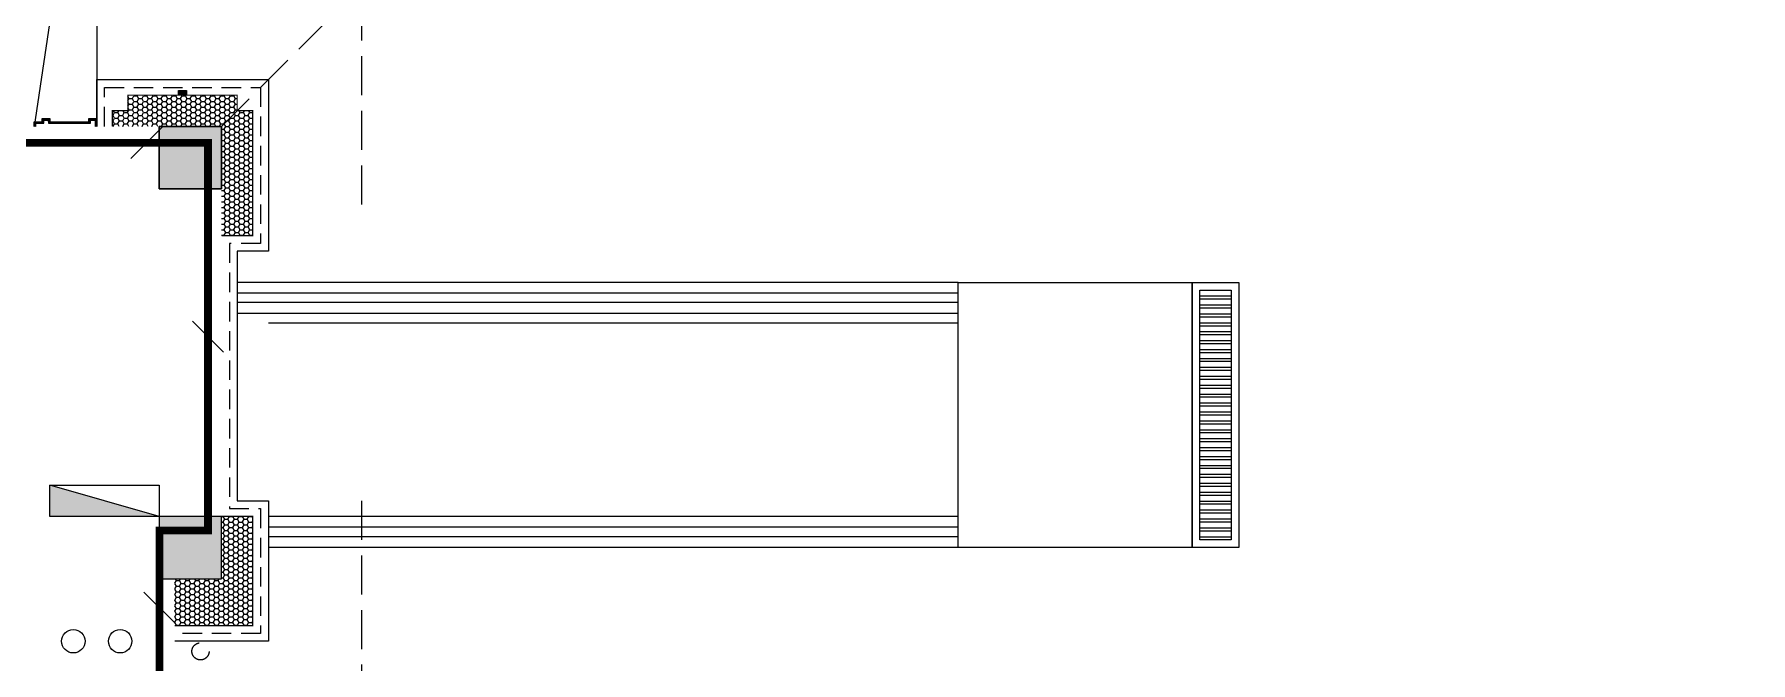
# Model space of a CAD drawing. Extents: x 3774419 to 4775970, y -926964 to 2266.
# Drawn here: x 4551872 to 4562872, y -763600 to -759572 of the extents above; entities that cross this region are included whole.
import ezdxf

# ---------------------------------------------------------------- set-up
doc = ezdxf.new("R2010")
doc.units = 0
doc.header["$LTSCALE"] = 1000
doc.header["$MEASUREMENT"] = 0
for name, pattern in [('CENTER2', [1.125, 0.75, -0.125, 0.125, -0.125]), ('DASH', [0.35, 0.25, -0.1]), ('HIDDEN', [0.375, 0.25, -0.125])]:
    doc.linetypes.add(name, pattern=pattern)
doc.layers.get('0').update_dxf_attribs({"linetype": 'CONTINUOUS'})
for name, color, linetype in [('!!电气', 1, 'CONTINUOUS'), ('A-EQPM-MECH', 191, 'CONTINUOUS'), ('EQUIP_消火栓', 7, 'CONTINUOUS'), ('SHTLN', 4, 'CONTINUOUS'), ('VPIPE-消防', 1, 'TG_X'), ('VPIPE-给水', 3, 'TG_J'), ('VPIPE-雨水', 4, 'DASH'), ('WIRE-接地', 2, 'CONTINUOUS'), ('卫生间', 6, 'CONTINUOUS'), ('看线', 185, 'CONTINUOUS'), ('立面', 73, 'CONTINUOUS'), ('立面-看线', 251, 'CONTINUOUS'), ('铝合金', 144, 'CONTINUOUS')]:
    doc.layers.add(name, color=color, linetype=linetype)
for name, color, linetype, lineweight in [('PUB_HATCH', 8, 'CONTINUOUS', 9), ('STAIR', 252, 'CONTINUOUS', 20), ('平面-栏杆', 56, 'CONTINUOUS', 15), ('平面-看线', 252, 'CONTINUOUS', 15)]:
    doc.layers.add(name, color=color, linetype=linetype, lineweight=lineweight)
doc.styles.add('TG_LINETYPE', font='SIMPLEX', dxfattribs={"width": 0.8, "height": 3, "bigfont": 'HZTXT'})
doc.linetypes.add('TG_J', pattern='A,2,-0.22,["J",TG_LINETYPE,S=0.1,R=0,X=-0.18,Y=-0.15],0', length=2.22)
doc.linetypes.add('TG_X', pattern='A,4,-0.3,["X",TG_LINETYPE,S=0.1,R=0,X=-0.23,Y=-0.15],0', length=4.3)

# ---------------------------------------------------------------- blocks, each defined once
blk = doc.blocks.new('$TwtSys$00000434')
at = {"color": 252}
for p, q in [((-0.5, 0.5), (-0.5, -0.5)), ((-0.5, -0.5), (0.5, 0.5)), ((0.5, 0.5), (-0.5, 0.5)), ((0.5, -0.5), (0.5, 0.5)), ((-0.5, -0.5), (0.5, -0.5))]:
    blk.add_line(p, q, dxfattribs=at)
blk.add_solid([(0.5, -0.5), (0.5, 0.5), (-0.5, -0.5)], dxfattribs=at)
blk = doc.blocks.new('A$C028C60F5')
at = {"color": 252}
blk.add_lwpolyline([(400, 0), (0, 0), (0, -400), (400, -400)], close=True, dxfattribs=at)
at = {"layer": 'PUB_HATCH', "color": 252}
blk.add_solid([(0, -400), (400, -400), (0, 0), (400, 0)], dxfattribs=at)
blk = doc.blocks.new('A$C148B7D8E')
at = {"layer": '卫生间', "color": 252, "linetype": 'DASH'}
blk.add_line((15200, 14500), (16100, 15400), dxfattribs=at)
for points in [[(16100, 14000), (16100, 15400), (7700, 15400), (7700, 10800), (7300, 10800), (7300, 10000), (900, 10000), (900, 9000), (-900, 9000), (-900, -900), (1750, -900), (1750, -2100), (23450, -2100), (23450, -900), (25100, -900)], [(25100, 9000), (24300, 9000), (24300, 10000), (17900, 10000), (17900, 10800), (16100, 10800), (16100, 12200)]]:
    blk.add_lwpolyline(points, dxfattribs=at)
blk = doc.blocks.new('A$C3EFA6995')
for p in [(9700, 100), (9700, -2400), (15900, -2400)]:
    blk.add_blockref('A$C028C60F5', p)
at = {"xscale": -1}
blk.add_blockref('A$C028C60F5', (16300, 100), dxfattribs=at)
blk = doc.blocks.new('A$C66B635E3')
h = blk.add_hatch()
h.set_pattern_fill('ANSI32', color=252, scale=12, angle=135)
h.set_pattern_definition([(180, (21319.747, 14600.246), (-4e-15, -57.15), []), (180, (21300.697, 14619.296), (-4e-15, -57.15), [])])
h.paths.add_polyline_path([(21370, 12950), (21570, 12950), (21570, 14550), (21370, 14550)])
at = {"layer": '立面'}
h = blk.add_hatch(dxfattribs=at)
h.set_pattern_fill('ANSI31', color=252, scale=2)
h.set_pattern_definition([(45, (-879550.0308, -779765.5013), (-2.24506403, 2.24506403), [])])
h.paths.add_polyline_path([(14875, 15800), (14825, 15800), (14825, 15830), (14875, 15830)])
h = blk.add_hatch(dxfattribs=at)
h.set_pattern_fill('ANSI31', color=252, scale=2)
h.set_pattern_definition([(45, (-691542.282, -939480.3315), (-2.24506403, 2.24506403), [])])
h.paths.add_polyline_path([(14300, 15600), (13900, 15600), (13900, 15630), (13950, 15630), (13950, 15650), (14000, 15650), (14000, 15630), (14250, 15630), (14250, 15650), (14300, 15650)])
h.paths.add_polyline_path([(14290, 15600), (13910, 15600), (13910, 15620), (13960, 15620), (13960, 15640), (13990, 15640), (13990, 15620), (14260, 15620), (14260, 15640), (14290, 15640)])
at = {"layer": '立面-看线'}
h = blk.add_hatch(dxfattribs=at)
h.set_pattern_fill('HONEY', color=252, scale=13)
h.set_pattern_definition([(0, (-420517.216, -516416.725), (30.95625, 17.872595), [20.6375, -41.275]), (120, (-420517.216, -516416.725), (-30.9562463, 17.8726014), [20.6375, -41.275]), (60, (-420517.216, -516416.725), (3.7e-06, 35.7451964), [-41.275, 20.6375])])
h.paths.add_polyline_path([(14500, 15700), (14500, 15800), (15200, 15800), (15200, 15700), (15300, 15700), (15300, 14900), (15100, 14900), (15100, 15600), (14401, 15600), (14401, 15700)])
h = blk.add_hatch(dxfattribs=at)
h.set_pattern_fill('HONEY', color=252, scale=13)
h.set_pattern_definition([(0, (-420616.579, -519916.725), (30.95625, 17.872595), [20.6375, -41.275]), (120, (-420616.579, -519916.725), (-30.9562463, 17.8726014), [20.6375, -41.275]), (60, (-420616.579, -519916.725), (3.7e-06, 35.7451964), [-41.275, 20.6375])])
h.paths.add_polyline_path([(14800, 12700), (15100, 12700), (15100, 13100), (15299, 13100), (15299, 12400), (14800, 12400)])
at = {"color": 252, "const_width": 8}
for points in [[(15100, 14900), (15300, 14900), (15300, 15700), (15200, 15700), (15200, 15800), (14910, 15800), (14910, 15800), (14790, 15800), (14790, 15800), (14500, 15800), (14500, 15700), (14400, 15700), (14400, 15600)], [(15100, 13100), (15300, 13100), (15300, 12400), (14800, 12400)]]:
    blk.add_lwpolyline(points, dxfattribs=at)
at = {"color": 252}
for points in [[(21320, 14600), (21620, 14600), (21620, 12900), (21320, 12900)], [(21370, 14550), (21570, 14550), (21570, 12950), (21370, 12950)]]:
    blk.add_lwpolyline(points, close=True, dxfattribs=at)
at = {"layer": 'A-EQPM-MECH', "color": 252}
for points in [[(9300, 15600), (9300, 18300), (14300, 18300), (14300, 15600)], [(14300, 18300), (13900, 15600)]]:
    blk.add_lwpolyline(points, dxfattribs=at)
at = {"layer": 'STAIR', "color": 252}
blk.add_line((15400, 14340), (19820, 14340), dxfattribs=at)
blk.add_lwpolyline([(19820, 14600), (21320, 14600), (21320, 12900), (19820, 12900)], close=True, dxfattribs=at)
at = {"layer": 'VPIPE-消防', "color": 252, "linetype": 'Continuous'}
blk.add_circle((14150, 12300), 75, dxfattribs=at)
at = {"layer": 'VPIPE-给水', "color": 252, "linetype": 'Continuous'}
blk.add_circle((14450, 12300), 75, dxfattribs=at)
at = {"layer": 'VPIPE-雨水', "color": 252}
blk.add_circle((14965, 12235), 55, dxfattribs=at)
at = {"layer": '平面-栏杆', "color": 252}
for p, q in [((19820, 14530), (15200, 14530)), ((19820, 14470), (15200, 14470)), ((19820, 13030), (15400, 13030)), ((19820, 12970), (15400, 12970))]:
    blk.add_line(p, q, dxfattribs=at)
at = {"layer": '平面-看线', "color": 252}
for p, q in [((19820, 14600), (15200, 14600)), ((19820, 14400), (19820, 14600)), ((19820, 14400), (15200, 14400)), ((19820, 13100), (15400, 13100)), ((19820, 12900), (19820, 13100)), ((19820, 12900), (15400, 12900))]:
    blk.add_line(p, q, dxfattribs=at)
at = {"layer": '看线', "color": 252}
blk.add_lwpolyline([(14300, 15600), (14300, 15900), (15400, 15900), (15400, 14800), (15200, 14800), (15200, 13200), (15400, 13200), (15400, 12300), (14800, 12300)], dxfattribs=at)
at = {"layer": '看线', "color": 252, "linetype": 'HIDDEN', "ltscale": 0.5}
blk.add_lwpolyline([(14350, 15600), (14350, 15850), (15350, 15850), (15350, 14850), (15150, 14850), (15150, 13150), (15350, 13150), (15350, 12350), (14800, 12350)], dxfattribs=at)
at = {"layer": '立面', "color": 252}
blk.add_lwpolyline([(14875, 15800), (14825, 15800), (14825, 15830), (14875, 15830)], close=True, dxfattribs=at)
at = {"layer": '铝合金', "color": 252}
blk.add_lwpolyline([(14875, 15800), (14825, 15800), (14825, 15830), (14875, 15830)], close=True, dxfattribs=at)
for points in [[(13900, 15600), (13900, 15630), (13950, 15630), (13950, 15650), (14000, 15650), (14000, 15630), (14250, 15630), (14250, 15650), (14300, 15650), (14300, 15600)], [(13910, 15600), (13910, 15620), (13960, 15620), (13960, 15640), (13990, 15640), (13990, 15620), (14260, 15620), (14260, 15640), (14290, 15640), (14290, 15600)]]:
    blk.add_lwpolyline(points, dxfattribs=at)
at = {"color": 252}
for name, p in [('A$C148B7D8E', (-100, 1100)), ('A$C3EFA6995', (-1200, 15500)), ('A$C028C60F5', (14700, 15600))]:
    blk.add_blockref(name, p, dxfattribs=at)
at = {"layer": 'EQUIP_消火栓', "color": 252, "xscale": -700, "yscale": 200, "zscale": 700}
blk.add_blockref('$TwtSys$00000434', (14350, 13200), dxfattribs=at)
blk = doc.blocks.new('$TelecSys$00000008')
blk.add_line((0.4, 0.4), (-0.4, -0.4))

msp = doc.modelspace()

# ---------------------------------------------------------------- linework, layer by layer
at = {"layer": 'WIRE-接地', "color": 2, "linetype": 'CENTER2', "const_width": 50}
msp.add_lwpolyline([(4537972.2, -766667.6), (4539779.2, -766667.6), (4546179.1, -766667.6), (4546179.1, -764869), (4548278.1, -764869), (4548278.1, -762768.7), (4546570.9, -762768.7), (4546570.9, -760267.5), (4552985.3, -760267.5), (4552985.3, -762753), (4552674.4, -762753), (4552674.4, -764866.5), (4554778.9, -764866.5), (4554778.9, -765665), (4554778.9, -766660.7), (4571169.9, -766660.7), (4571169.9, -764865.5), (4573270.6, -764865.5), (4573270.6, -762864.5), (4572973.7, -762862.1), (4572973.7, -760266.7), (4579374.5, -760266.7)], dxfattribs=at)

# ---------------------------------------------------------------- block references
at = {"layer": '!!电气'}
msp.add_blockref('A$C66B635E3', (4537972, -775762.1), dxfattribs=at)
at = {"layer": 'SHTLN', "color": 2, "xscale": 250, "yscale": 250, "zscale": 250}
msp.add_blockref('$TelecSys$00000008', (4552590.6, -760267.5), dxfattribs=at)
at = {"layer": 'SHTLN', "color": 2, "xscale": 250, "yscale": 250, "zscale": 250, "rotation": 270}
for p in [(4552985.3, -761510.3), (4552674.4, -763247.3)]:
    msp.add_blockref('$TelecSys$00000008', p, dxfattribs=at)

doc.saveas('drawing.dxf')
